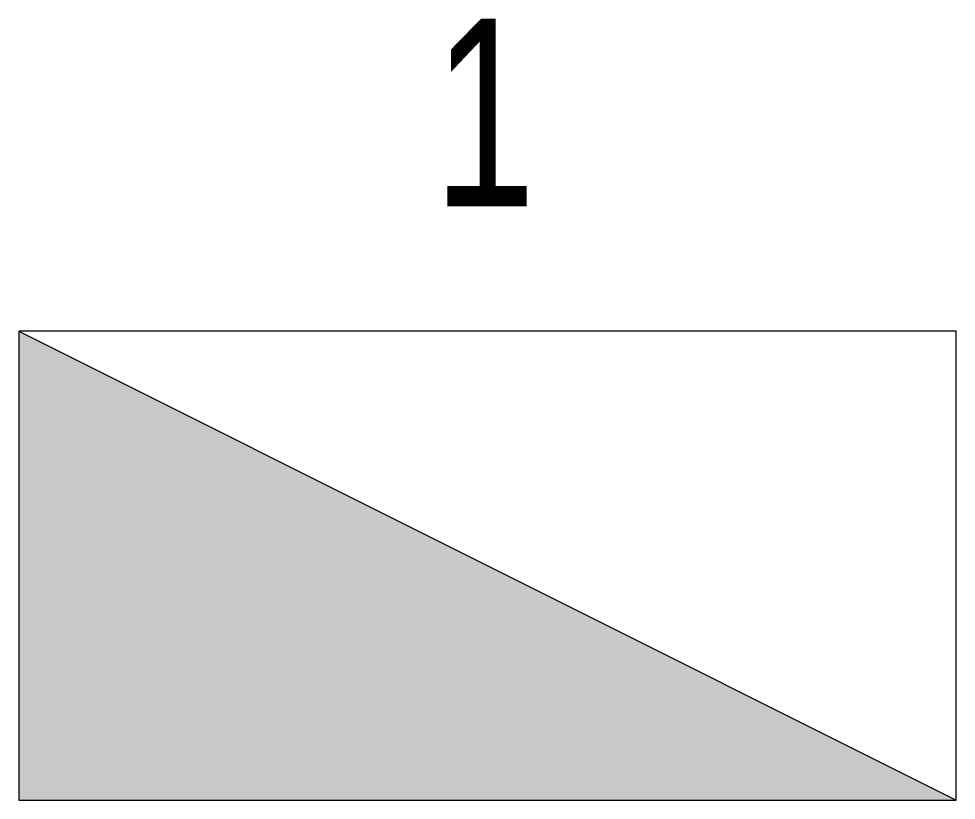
# Model space of a CAD drawing. Header units: millimetres. Extents: x -250 to 250, y 0 to 416.
import ezdxf

# ---------------------------------------------------------------- set-up
doc = ezdxf.new("R2010")
doc.units = ezdxf.units.MM
doc.header["$LTSCALE"] = 100
doc.styles.add('E-Arial', font='arial.ttf', dxfattribs={"width": 0.7})

msp = doc.modelspace()

# ---------------------------------------------------------------- hatches: boundary and pattern name
msp.add_hatch(color=256).paths.add_polyline_path([(250, 0), (-250, 250), (-250, 0)])

# ---------------------------------------------------------------- linework, layer by layer
msp.add_line((-250, 250), (250, 0))
msp.add_lwpolyline([(-250, 250), (-250, 0), (250, 0), (250, 250)], close=True)

# ---------------------------------------------------------------- texts
at = {"style": 'E-Arial', "width": 0.7}
msp.add_attdef('1', (-28.8, 316.47), '', height=100, dxfattribs=at)

doc.saveas('drawing.dxf')
